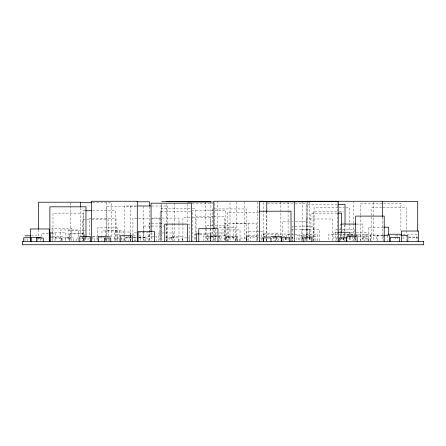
<?xml version="1.0" encoding="UTF-8"?>
<svg xmlns="http://www.w3.org/2000/svg" width="446" height="446" viewBox="0 0 446 446"><rect width="100%" height="100%" fill="white"/><g stroke="black" fill="none" stroke-linecap="round" stroke-linejoin="round"><path stroke-width="0.33" stroke-dasharray="2.23 1.67" d="M92.751 202.668L111.394 202.668L111.394 237.25M267.444 203.198L293.842 203.198M295.174 203.198L306.965 203.198L306.982 240.706M382.155 203.17L360.519 203.17L360.519 214.989M383.588 203.17L400.904 203.17L400.904 230.275M192.248 203.281L212.926 203.281M214.688 203.281L214.743 240.706M337.276 204.485L306.396 204.485L306.396 240.701M136.61 205.991L124.596 205.991L124.596 234.457M151.751 206.013L167.579 206.013L167.579 222.665M136.236 206.23L106.895 206.23L106.895 235.878M337.873 207.658L314.051 207.658L314.051 240.706M339.038 207.658L344.184 207.658M345.834 207.658L349.357 207.658L349.357 222.805M381.715 207.791L371.429 207.791L371.429 240.712M382.874 207.791L406.613 207.791L406.613 234.54M190.169 208.756L160.878 208.756L160.878 240.701M192.466 208.756L195.192 208.756L195.192 240.701M212.915 208.945L212.525 208.945L212.525 240.706M214.61 208.945L246.671 208.945L246.671 240.706M213.545 210.222L192.36 210.222L192.36 240.706M214.665 210.222L225.42 210.222L225.42 240.706M85.091 210.735L83.095 210.735L83.095 240.701M92.64 210.735L115.737 210.735L115.737 240.701M190.47 211.8L160.12 211.8L160.12 240.712M336.591 211.861L313.114 211.861L313.114 240.712M339.378 211.861L343.855 211.861M258.68 212.385L227.51 212.385L227.51 240.706M337.165 213.143L310.923 213.143L310.923 240.706M213.11 216.695L196.078 216.695L196.078 233.163M214.08 216.695L224.165 216.695L224.165 240.712M190.091 217.453L182.921 217.453L182.921 222.928M192.811 217.453L210.456 217.453L210.456 227.716M136.872 218.211L132.919 218.211L132.919 234.579M138.327 218.211L149.282 218.211M152.019 218.211L159.908 218.211L159.908 240.717M90.967 218.585L89.328 218.585L89.328 240.706M92.595 218.585L116.044 218.585L116.044 240.706M85.208 219.806L82.633 219.806L82.633 240.701M87.093 219.806L91.034 219.806M91.909 219.806L108.462 219.806L108.462 235.828M289.471 221.311L282.24 221.311L282.24 235.856M291.979 221.311L292.849 221.311M295.492 221.311L306.982 221.311M149.995 223.418L149.259 223.418L149.259 240.706M151.573 223.418L163.325 223.418M340.666 224.076L340.203 224.076L340.203 240.706M357.006 224.076L362.921 224.076L362.921 240.706M188.29 224.21L189.316 224.21L189.316 240.712M212.842 225.319L206.476 225.319L206.476 228.001M215.05 225.319L228.257 225.319L228.257 240.728M150.073 226.033L143.16 226.033L143.16 230.705M151.529 226.033L163.977 226.033M293.362 226.306L292.414 226.306L292.414 240.712M294.984 226.306L313.443 226.306L313.443 240.712M383.287 227.192L368.24 227.192L368.24 240.723M337.304 229.629L335.844 229.629L335.844 240.706M339.016 229.629L340.627 229.629M342.439 229.629L354.208 229.629L354.208 240.706M291.55 229.813L293.2 229.813M295.157 229.813L309.178 229.813L309.178 236.625M85.342 230.71L68.115 230.71L68.115 240.728M258.925 231.502L246.56 231.502L246.56 240.74M260.392 231.502L263.274 231.502L263.274 236.781M337.131 232.249L333.92 232.249L333.92 240.745M350.589 232.355L354.743 232.355M356.354 232.355L366.004 232.355L366.004 240.701M50.76 232.5L65.818 232.5L65.818 240.712M136.56 232.868L133.025 232.868L133.025 234.836M138.555 232.868L148.429 232.868L148.429 240.74M216.918 232.974L210.897 232.974L210.897 240.751M218.546 232.974L226.194 232.974L226.194 240.751M163.966 232.985L158.481 232.985L158.481 240.751M165.577 232.985L173.767 232.985L173.756 240.79M48.341 233.776L41.104 233.776L41.104 236.547M50.866 233.776L55.572 233.776L55.572 240.706M199.613 233.871L210.674 233.871L210.674 240.712M289.883 234.038L275.873 234.038L275.873 240.728M349.012 234.429L340.683 234.429L340.683 236.96M350.846 234.429L354.419 234.429L354.419 235.694M195.655 234.524L194.3 234.524L194.3 240.712M199.663 234.524L207.92 234.524L207.92 240.712M337.12 234.557L328.412 234.557L328.412 240.712M338.876 234.557L341.998 234.557L341.998 236.609M403.128 234.641L416.614 234.641L416.614 240.723M349.218 234.758L343.498 234.758L343.498 236.754M350.645 234.758L354.537 234.758M356.237 234.758L356.839 234.758L356.839 236.09M119.277 234.864L117.343 234.864L117.343 240.745M289.805 234.836L286.354 234.836L286.354 236.804M291.572 234.836L293.451 234.836M294.845 234.836L299.606 234.836L299.606 240.74M347.484 235.059L349.073 235.059M350.868 235.059L354.436 235.059M356.243 235.059L360.463 235.059L360.463 240.762M258.647 235.137L247.056 235.137L247.056 240.701M382.941 235.254L376.575 235.254L376.575 240.717M217.007 235.304L213.305 235.304L213.305 240.723M218.735 235.304L225.971 235.304L225.971 240.723M383.047 235.326L370.659 235.326L370.659 240.723M395.541 235.6L400.798 235.6M31.41 235.828L36.957 235.828M110.413 235.839L110.792 235.839L110.792 237.227M133.159 235.811L136.526 235.811M138.957 235.811L140.423 235.811L140.423 240.779M348.989 235.817L343.855 235.817L343.855 237.06M350.69 235.817L354.631 235.817M216.929 236.073L207.334 236.073L207.334 240.734M218.568 236.073L218.93 236.073L218.93 240.734M282.669 236.252L285.981 236.252M216.985 236.536L208.879 236.542L208.879 240.706M218.389 236.536L220.887 236.536L220.887 240.701M357.882 236.564L367.961 236.564L367.961 240.706M153.77 236.62L145.848 236.62L145.848 240.717M155.492 236.62L156.563 236.62L156.563 240.717M269.724 236.62L262.488 236.62L262.488 240.717M92.617 236.754L94.719 236.754L94.719 240.734M92.428 236.887L97.652 236.887M131.525 237.043L124.501 237.043L124.501 240.773M133.22 237.043L134.43 237.043L134.43 240.773M291.545 237.004L292.543 237.004L292.543 240.768M258.791 237.094L250.167 237.094L250.167 240.784M408.659 237.077L417.534 237.077M165.488 237.16L173.756 237.16M408.642 237.188L417.3 237.188L417.3 240.795M92.584 237.339L92.879 237.339L92.879 240.723M136.548 237.317L135.183 237.317L135.183 240.717M138.857 237.317L144.515 237.317L144.515 240.717M228.207 237.278L237.634 237.278L237.634 240.712M131.436 237.417L125.923 237.417L125.923 240.734M133.192 237.417L135.015 237.417L135.015 240.734M291.556 237.389L292.676 237.389L292.676 240.728M138.812 237.489L147.007 237.489L147.007 240.745M302.661 237.495L302.26 237.495L302.26 240.745M50.71 237.54L59.307 237.54L59.307 240.756M97.496 237.662L96.988 237.662L96.983 240.773M99.168 237.662L103.706 237.662M281.025 237.629L276.776 237.629L276.765 240.768M138.829 237.768L145.245 237.768L145.257 240.795M272.11 237.863L277.774 237.863L277.786 240.807M69.019 237.93L61.726 237.93L61.715 240.706M119.249 237.974L114.728 237.974L114.722 240.712M120.927 237.974L121.78 237.974M186.684 237.924L182.498 237.924L182.486 240.701M188.368 237.924L189.829 237.924L189.84 240.701M302.706 237.974L298.435 237.974L298.424 240.712M336.63 237.963L337.332 237.963M61.637 238.019L55.003 238.019L54.992 240.723M79.204 238.03L76.166 238.03L76.154 240.723M80.798 238.03L82.711 238.03L82.716 240.723M131.581 238.013L125.833 238.013L125.822 240.723M172.451 238.053L166.486 238.053L166.481 240.728M246.448 238.019L239.781 238.019L239.77 240.723M260.392 238.047L262.677 238.047M406.613 235.226L406.613 240.712M403.128 236.664L403.128 240.723M397.157 236.748L397.157 240.734M395.541 236.887L395.541 240.751M387.752 235.549L387.752 240.745M383.298 235.326L383.298 240.723M382.434 217.191L382.434 240.706M377.639 240.762L377.639 235.031L364.633 235.031L364.633 240.762M373.564 202.15L373.564 240.706M370.492 240.728L370.492 234.68L357.051 234.68L357.051 236.023M368.602 240.723L368.602 238.03L362.091 238.03L362.08 240.723M363.674 236.564L363.674 240.706M360.519 215.68L360.519 240.701M355.824 238.298L355.824 240.779M355.685 237.98L355.685 240.712M354.419 236.33L354.419 240.762M353.606 201.257L353.606 222.71M353.606 223.401L353.606 240.706M352.858 236.564L352.858 240.706M350.088 237.222L350.088 240.701M349.937 237.478L349.937 240.745M349.357 223.496L349.357 231.067M349.357 237.266L349.357 240.706M347.484 236.324L347.484 240.762M345.014 224.684L345.014 240.701M344.853 224.912L344.853 231.095M344.853 231.781L344.853 240.712M343.855 237.679L343.855 240.779M343.743 237.963L343.743 240.712M343.498 237.417L343.498 240.734M341.998 237.294L341.998 240.712M341.669 233.13L341.669 240.706M340.683 237.595L340.683 240.762M337.187 201.285L337.187 240.706M336.624 237.963L336.624 240.712M332.621 240.717L332.621 218.997L306.207 218.997L306.207 236.648M319.548 240.701L319.548 229.595L301.156 229.595L301.156 240.701M317.53 240.751L317.53 234.312L303.665 234.312L303.665 236.887M315.891 240.706L315.891 236.575L302.12 236.597L302.12 240.712M312.88 236.597L312.88 240.712M309.836 201.787L309.836 240.701M309.256 236.843L309.256 235.538L296.902 235.538L296.902 240.745M309.256 237.495L309.256 240.745M309.178 237.311L309.178 240.717M307.707 201.257L307.707 240.706M306.207 237.322L306.207 240.717M305.482 237.974L305.482 240.712M305.097 236.575L305.097 240.706M302.327 201.391L302.327 240.706M288.088 201.715L288.088 210.072M288.088 210.768L288.088 240.701M286.354 237.462L286.354 240.74M285.981 237.54L285.981 240.756M285.78 237.383L285.78 240.728M285.284 237.629L285.284 240.768M283.511 238.727L283.511 240.728M280.852 201.391L280.852 240.706M278.549 240.712L278.549 233.827L264.144 233.827L264.144 237.272M276.609 237.383L276.609 240.728M275.634 235.544L275.634 234.239L261.685 234.239L261.685 240.745M275.634 236.19L275.634 240.745M274.658 236.252L274.658 240.756M273.214 236.62L273.214 240.717M270.114 237.863L270.114 240.807M266.769 211.515L266.769 240.701M266.624 211.532L266.624 240.701M266.234 238.716L266.234 240.728M263.541 202.64L263.541 237.244M257.838 202.083L257.838 240.706M257.18 240.706L257.18 236.564L246.365 236.564L246.365 240.706M256.4 240.701L256.4 223.346L233.147 223.346L233.147 240.701M248.188 240.706L248.188 223.429L224.99 223.429L224.99 240.706M246.46 238.019L246.46 240.723M244.821 201.715L244.821 240.701M240.037 240.723L240.037 229.896L221.902 229.896L221.902 240.723M237.735 240.756L237.735 236.285L226.462 236.285L226.462 240.756M236.72 240.784L236.72 236.503L225.804 236.503L225.804 240.784M236.352 202.083L236.352 240.706M235.404 240.728L235.404 227.388L215.212 227.388L215.212 240.728M235.154 240.818L235.154 237.908L227.722 237.908L227.711 240.818M229.997 202.685L229.997 240.706M219.733 236.542L219.733 240.706M217.698 201.257L217.698 228.246M215.123 240.728L215.123 236.04L203.476 236.04L203.476 240.728M213.807 229.634L213.807 240.706M210.863 201.475L210.863 240.712M210.456 228.402L210.456 240.712M210.021 236.536L210.021 240.701M206.476 228.67L206.476 240.728M205.166 201.67L205.166 227.7M205.166 228.385L205.166 240.712M187.454 204.067L187.454 222.732M182.921 223.613L182.921 240.712M182.141 240.712L182.141 236.609L171.403 236.609L171.403 240.712M178.997 222.883L178.997 218.083L151.913 218.083L151.913 240.712M178.997 223.569L178.997 240.712M178.484 240.762L178.484 237.584L169.848 237.584L169.837 240.762M174.525 203.281L174.525 222.688M174.525 223.379L174.525 240.706M172.463 223.418L172.463 240.728M167.579 223.357L167.579 240.706M166.771 204.229L166.771 222.816M166.771 223.502L166.771 240.712M166.698 224.21L166.698 240.712M161.753 203.727L161.753 240.712M161.53 205.991L161.53 240.701M151.055 232.36L151.055 240.701M149.666 206.66L149.666 240.701M143.584 206.23L143.584 240.706M143.16 231.374L143.16 240.728M130.767 234.702L130.767 232.02L114.538 232.02L114.538 240.728M130.767 235.371L130.767 240.728M130.667 206.013L130.667 234.457M130.667 235.154L130.667 240.706M130.561 234.864L130.561 240.745M128.448 235.811L128.448 240.779M124.596 235.148L124.596 240.701M123.079 240.734L123.079 230.788L105.724 230.788L105.724 236.096M121.786 237.974L121.786 240.712M119.188 240.745L119.188 230.939L101.961 230.939L101.961 235.516M117.081 240.723L117.081 227.889L97.289 227.889L97.289 240.723M109.426 238.9L109.426 240.773M108.462 238.61L108.462 240.701M106.895 238.638L106.895 240.706M106.616 202.49L106.616 235.839M106.616 238.616L106.616 240.701M105.724 238.744L105.724 240.734M105.39 237.662L105.39 240.773M101.961 236.168L101.961 240.745M88.04 237.528L88.04 240.751M85.978 237.25L85.978 240.706M85.543 237.389L85.543 240.728M84.523 240.717L84.523 233.241L69.492 233.241L69.492 240.717M84.238 236.754L84.238 240.734M83.926 240.712L83.926 233.871L69.565 233.871L69.565 240.712M83.736 240.706L83.736 213.138L52.99 213.138L52.99 240.706M83.597 237.339L83.597 240.723M80.553 207.713L80.553 235.901M78.608 240.723L78.608 229.974L60.539 229.974L60.539 240.723M73.412 240.795L73.412 237.785L65.445 237.785L65.434 240.795M71.678 240.701L71.678 228.162L52.104 228.162L52.104 240.701M70.189 202.668L70.189 205.433M70.189 206.124L70.189 240.706M69.03 237.93L69.03 240.706M62.133 240.751L62.133 236.213L50.755 236.213L50.755 240.751M61.643 238.019L61.643 240.723M41.104 237.239L41.104 240.706M40.452 238.677L40.452 240.717M38.495 229.712L38.495 236.586M38.495 237.272L38.495 240.712M37.386 238.889L37.386 240.768M31.85 238.354L31.85 240.79M27.373 238.889L27.373 240.768M25.004 238.616L25.004 240.701"/><path stroke-width="0.67" d="M263.541 201.257L213.807 201.257L213.807 228.943M307.707 201.257L382.434 201.285L382.434 216.5M166.771 201.475L210.863 201.475M263.274 201.391L302.327 201.391M382.412 201.464L417.718 201.464L417.718 231.067M161.753 201.67L205.166 201.67M259.382 201.715L288.088 201.715M137.084 201.793L149.666 201.793L149.666 205.963M309.836 201.787L266.769 201.787L266.769 211.515M187.454 201.993L213.244 201.993M80.921 202.668L91.77 202.668M338.347 204.485L345.014 204.485L345.014 223.987M137.864 205.991L150.737 205.991M85.688 210.735L91.597 210.735M259.405 211.209L291.009 211.209L291.009 241.398M337.912 213.143L341.669 213.143L341.669 232.438M341.591 224.076L356.282 224.076M383.911 227.192L388.589 227.192L388.589 234.635M337.6 232.249L349.937 232.249L349.937 236.82M50.125 232.5L50.047 241.398M199.195 233.871L196.318 233.871L196.318 241.398M387.752 234.25L401.695 234.25L401.695 241.398M383.844 235.254L389.308 235.254L389.308 241.398M401.673 235.6L407.811 235.6L407.811 241.398M25.004 235.828L30.557 235.828M109.426 236.408L98.349 236.408L98.349 241.398M270.873 236.536L281.727 236.536L281.727 241.398M40.452 237.317L31.108 237.317L31.108 241.398M30.657 237.74L23.722 237.74L23.71 241.398M289.722 237.796L281.805 237.796L281.794 241.398M263.826 238.025L263.536 238.025L263.525 241.398M418.499 241.398L418.499 231.028L401.355 231.028L401.355 234.484M399.616 241.398L399.616 237.317L390.272 237.317L390.272 241.398M384.212 241.398L384.212 216.098L355.685 216.098L355.685 237.294M357.129 241.398L357.129 236.72L346.592 236.72L346.592 241.398M346.419 241.398L346.419 237.941L339.172 237.941L339.161 241.398M338.23 241.398L338.23 201.508L294.276 201.508L294.276 241.398M311.849 241.398L311.849 237.763L303.804 237.763L303.793 241.398M289.733 237.796L289.733 241.398M271.034 241.398L271.034 237.885L263.486 237.885L263.475 241.398M259.594 201.257L259.594 241.398M217.927 241.398L217.927 228.681L198.777 228.681L198.777 241.398M191.44 241.398L191.44 203.17L151.055 203.17L151.055 231.669M187.426 241.398L187.426 224.109L164.736 224.109L164.736 241.398M154.606 241.398L154.606 231.697L138.07 231.697L138.07 241.398M137.279 241.398L137.279 201.257L91.441 201.257L91.441 241.398M132.378 241.398L132.378 235.711L120.258 235.711L120.258 241.398M110.786 241.398L110.786 238.036L104.342 238.036L104.336 241.398M90.499 241.398L90.499 236.653L79.834 236.653L79.834 241.398M85.978 237.25L85.978 206.821L49.88 206.821L49.88 241.398M80.553 207.028L80.553 202.216L38.495 202.216L38.495 229.021M49.277 241.398L49.277 228.982L30.378 228.982L30.378 241.398M43.251 241.398L43.251 237.991L36.327 237.991L36.321 241.398M423.7 241.398L22.3 241.398L22.3 244.743L423.7 244.743L423.7 241.398"/></g></svg>
